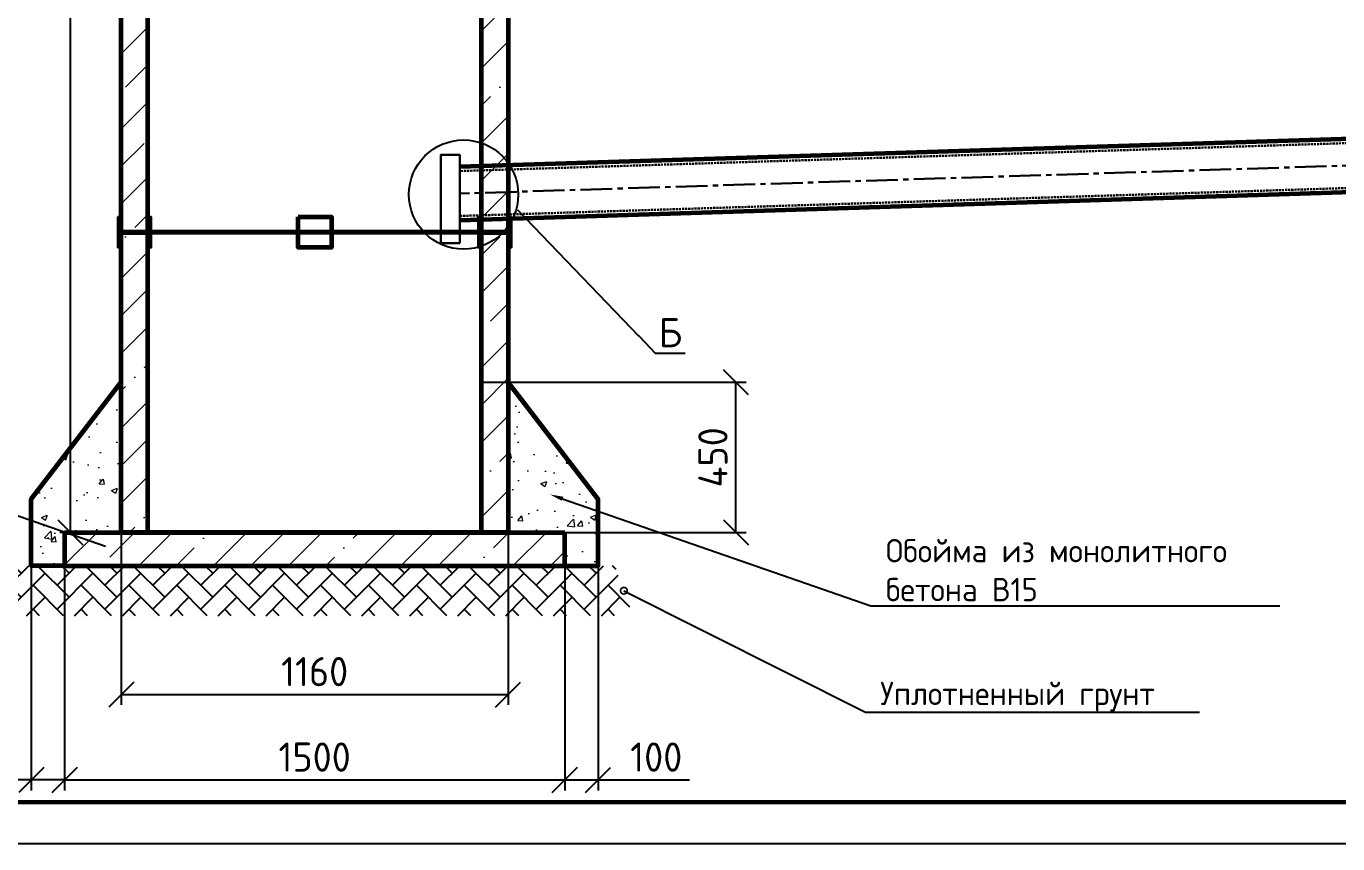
# Model space of a CAD drawing. Header units: millimetres. Extents: x 1601 to 14530, y 1157 to 3820.
# Drawn here: x 10040.4 to 10197.7, y 2825.6 to 2923.7 of the extents above; entities that cross this region are included whole.
import ezdxf
from ezdxf import colors
from ezdxf.entities.mleader import LeaderData, LeaderLine
from ezdxf.math import Vec2, Vec3

# ---------------------------------------------------------------- set-up
doc = ezdxf.new("R2010")
doc.units = ezdxf.units.MM
for name, pattern in [('ACAD_ISO04W100', [30, 24, -3, 0, -3]), ('HIDDEN', [0.375, 0.25, -0.125]), ('осевая2', [28.575, 19.05, -3.175, 3.175, -3.175])]:
    doc.linetypes.add(name, pattern=pattern)
for name, color, linetype, lineweight in [('Осевая', 2, 'осевая2', 30), ('Основной', 1, 'Continuous', 60), ('Размер 3.5', 250, 'Continuous', 35), ('Тонкие', 5, 'Continuous', 30), ('шриховка', 251, 'ACAD_ISO04W100', 15)]:
    doc.layers.add(name, color=color, linetype=linetype, lineweight=lineweight)
doc.styles.add('-ISOCPEUR-', font='isocpeur.TTF')
doc.styles.add('GOST', font='GOST Common.ttf')
doc.dimstyles.new('Копия М 1 к 25', dxfattribs={"dimtxt": 3.5, "dimasz": 3, "dimexe": 1.25, "dimexo": 0, "dimgap": 1, "dimtad": 1, "dimdec": 0, "dimlfac": 25, "dimzin": 0, "dimdsep": 46, "dimtxsty": 'GOST', "dimblk": 'OBLIQUE', "dimcen": 5, "dimclrd": 256, "dimclre": 256, "dimclrt": 256, "dimazin": 2, "dimtfac": 1, "dimtdec": 0, "dimtmove": 0, "dimatfit": 3, "dimldrblk": 'NONE', "dimfxl": 1.25, "dimtolj": 1, "dimtzin": 0, "dimlwd": -1, "dimlwe": -1, "dimarcsym": 2})
pattern_1 = [(50, (6501.311, -17416.518), (7.1726018, -0.6275213), [0.75, -8.25]), (355, (6501.311, -17416.518), (-1.3875133, 7.5219213), [0.6, -6.6]), (100.4514, (6501.9086, -17416.5704), (5.7850938, 6.8943954), [0.637402, -7.011421]), (46.1842, (6501.311, -17414.518), (10.6724105, -1.65519), [1.125, -12.375]), (96.6356, (6502.2, -17414.656), (9.346627, 9.7411787), [0.956103, -10.51713]), (351.1842, (6501.311, -17414.518), (9.3466195, 9.741186), [0.9, -9.9]), (21, (6502.311, -17415.018), (5.9690705, -4.0261889), [0.75, -8.25]), (326, (6502.311, -17415.018), (2.4331533, 7.2515005), [0.6, -6.6]), (71.4514, (6502.808, -17415.3536), (8.4022263, 3.225305), [0.637402, -7.011421]), (37.5, (6501.3109, -17416.5181), (0.12159855, 3.32893854), [0, -6.52, 0, -6.7, 0, -6.625]), (7.5, (6501.311, -17416.518), (2.6306954, 3.9441171), [0, -3.82, 0, -6.37, 0, -2.525]), (327.5, (6499.081, -17416.518), (5.33822436, -0.2255487), [0, -2.5, 0, -7.8, 0, -10.35]), (317.5, (6498.081, -17416.518), (5.8318617, 1.0010498), [0, -3.25, 0, -5.18, 0, -7.35])]

# ---------------------------------------------------------------- blocks, each defined once
blk = doc.blocks.new('*U19')
at = {"layer": 'шриховка'}
h = blk.add_hatch(dxfattribs=at)
h.set_pattern_fill('ANSI35', color=256, scale=0.5)
h.set_pattern_definition([(45, (-40.9893, 0), (-2.24506, 2.24506), []), (45, (-38.7443, 0), (-2.24506, 2.24506), [3.96875, -0.79375, 0, -0.79375])])
h.paths.add_polyline_path([(-10, -18), (11.6, -18), (11.6, 0), (-10, 0)])
h.paths.add_polyline_path([(10, 0), (-11.6, 0), (-11.6, -18), (10, -18)])
at = {"layer": 'Основной'}
for p, q in [((-10, 0), (-10, -18)), ((10, 0), (10, -18))]:
    blk.add_line(p, q, dxfattribs=at)
blk.add_lwpolyline([(-11.6, 0), (11.6, 0), (11.6, -18), (-11.6, -18)], close=True, dxfattribs=at)
blk = doc.blocks.new('_Oblique')
at = {"color": 0, "linetype": 'ByBlock', "lineweight": -2}
blk.add_line((-0.5, -0.5), (0.5, 0.5), dxfattribs=at)
blk = doc.blocks.new('*D172')
at = {"transparency": 16777216}
for p, q in [((10041, 2858.95), (10041, 2831.99)), ((10045, 2858.95), (10045, 2831.99)), ((10041, 2833.24), (10030.05, 2833.24)), ((10045, 2833.24), (10041, 2833.24))]:
    blk.add_line(p, q, dxfattribs=at)
at = {"layer": 'Defpoints', "color": 0, "transparency": 16777216}
for p in [(10041, 2858.95), (10045, 2858.95), (10041, 2833.24)]:
    blk.add_point(p, dxfattribs=at)
at = {"transparency": 16777216, "xscale": 3, "yscale": 3, "zscale": 3, "rotation": 180}
blk.add_blockref('_Oblique', (10041, 2833.24), dxfattribs=at)
at = {"transparency": 16777216, "xscale": 3, "yscale": 3, "zscale": 3}
blk.add_blockref('_Oblique', (10045, 2833.24), dxfattribs=at)
at = {"transparency": 16777216, "insert": (10034.03, 2835.99), "char_height": 3.5, "attachment_point": 5, "style": 'GOST'}
blk.add_mtext('\\A1;100', dxfattribs=at)
blk = doc.blocks.new('_None')
blk = doc.blocks.new('*D173')
at = {"transparency": 16777216}
for p, q in [((10045, 2858.95), (10045, 2831.99)), ((10105, 2858.95), (10105, 2831.99)), ((10045, 2833.24), (10105, 2833.24))]:
    blk.add_line(p, q, dxfattribs=at)
at = {"layer": 'Defpoints', "color": 0, "transparency": 16777216}
for p in [(10045, 2858.95), (10105, 2858.95), (10105, 2833.24)]:
    blk.add_point(p, dxfattribs=at)
at = {"transparency": 16777216, "xscale": 3, "yscale": 3, "zscale": 3, "rotation": 180}
blk.add_blockref('_Oblique', (10045, 2833.24), dxfattribs=at)
at = {"transparency": 16777216, "xscale": 3, "yscale": 3, "zscale": 3}
blk.add_blockref('_Oblique', (10105, 2833.24), dxfattribs=at)
at = {"transparency": 16777216, "insert": (10075, 2835.99), "char_height": 3.5, "attachment_point": 5, "style": 'GOST'}
blk.add_mtext('\\A1;1500', dxfattribs=at)
blk = doc.blocks.new('*D174')
at = {"transparency": 16777216}
for p, q in [((10105, 2858.95), (10105, 2831.99)), ((10109, 2858.95), (10109, 2831.99)), ((10105, 2833.24), (10109, 2833.24)), ((10109, 2833.24), (10119.95, 2833.24))]:
    blk.add_line(p, q, dxfattribs=at)
at = {"layer": 'Defpoints', "color": 0, "transparency": 16777216}
for p in [(10105, 2858.95), (10109, 2858.95), (10109, 2833.24)]:
    blk.add_point(p, dxfattribs=at)
at = {"transparency": 16777216, "xscale": 3, "yscale": 3, "zscale": 3, "rotation": 180}
blk.add_blockref('_Oblique', (10105, 2833.24), dxfattribs=at)
at = {"transparency": 16777216, "xscale": 3, "yscale": 3, "zscale": 3}
blk.add_blockref('_Oblique', (10109, 2833.24), dxfattribs=at)
at = {"transparency": 16777216, "insert": (10115.98, 2835.99), "char_height": 3.5, "attachment_point": 5, "style": 'GOST'}
blk.add_mtext('\\A1;100', dxfattribs=at)
blk = doc.blocks.new('*D175')
at = {"transparency": 16777216}
for p, q in [((10051.8, 2862.95), (10051.8, 2842.24)), ((10098.2, 2862.95), (10098.2, 2842.24)), ((10051.8, 2843.49), (10098.2, 2843.49))]:
    blk.add_line(p, q, dxfattribs=at)
at = {"layer": 'Defpoints', "color": 0, "transparency": 16777216}
for p in [(10051.8, 2862.95), (10098.2, 2862.95), (10098.2, 2843.49)]:
    blk.add_point(p, dxfattribs=at)
at = {"transparency": 16777216, "xscale": 3, "yscale": 3, "zscale": 3, "rotation": 180}
blk.add_blockref('_Oblique', (10051.8, 2843.49), dxfattribs=at)
at = {"transparency": 16777216, "xscale": 3, "yscale": 3, "zscale": 3}
blk.add_blockref('_Oblique', (10098.2, 2843.49), dxfattribs=at)
at = {"transparency": 16777216, "insert": (10075, 2846.24), "char_height": 3.5, "attachment_point": 5, "style": 'GOST'}
blk.add_mtext('\\A1;1160', dxfattribs=at)
blk = doc.blocks.new('*D171')
at = {"transparency": 16777216}
for p, q in [((10095, 2880.95), (10126.78, 2880.95)), ((10125.53, 2862.95), (10125.53, 2880.95)), ((10095, 2862.95), (10126.78, 2862.95))]:
    blk.add_line(p, q, dxfattribs=at)
at = {"layer": 'Defpoints', "color": 0, "transparency": 16777216}
for p in [(10095, 2880.95), (10125.53, 2880.95), (10095, 2862.95)]:
    blk.add_point(p, dxfattribs=at)
at = {"transparency": 16777216, "xscale": 3, "yscale": 3, "zscale": 3}
for p, rotation in [((10125.53, 2880.95), 90), ((10125.53, 2862.95), 270)]:
    blk.add_blockref('_Oblique', p, dxfattribs=dict(at, rotation=rotation))
at = {"transparency": 16777216, "insert": (10122.78, 2871.95), "char_height": 3.5, "attachment_point": 5, "rotation": 90, "style": 'GOST'}
blk.add_mtext('\\A1;450', dxfattribs=at)
blk = doc.blocks.new('*D424')
at = {"transparency": 16777216}
for p, q in [((10055, 3042.95), (10044.43, 3042.95)), ((10045.68, 3042.95), (10045.68, 2862.95)), ((10055, 2862.95), (10044.43, 2862.95))]:
    blk.add_line(p, q, dxfattribs=at)
at = {"layer": 'Defpoints', "color": 0, "transparency": 16777216}
for p in [(10055, 3042.95), (10045.68, 2862.95), (10055, 2862.95)]:
    blk.add_point(p, dxfattribs=at)
at = {"transparency": 16777216, "xscale": 3, "yscale": 3, "zscale": 3}
for p, rotation in [((10045.68, 3042.95), 90), ((10045.68, 2862.95), 270)]:
    blk.add_blockref('_Oblique', p, dxfattribs=dict(at, rotation=rotation))
at = {"transparency": 16777216, "insert": (10042.93, 2952.95), "char_height": 3.5, "attachment_point": 5, "rotation": 90, "style": 'GOST'}
blk.add_mtext('\\A1;4500', dxfattribs=at)
blk = doc.blocks.new('_DotSmall')
at = {"color": 0, "linetype": 'ByBlock', "const_width": 0.5}
blk.add_lwpolyline([(-0.0625, 0, 1), (0.0625, 0, 1)], format="xyb", close=True, dxfattribs=at)

msp = doc.modelspace()

# ---------------------------------------------------------------- hatches: boundary and pattern name
at = {"layer": 'шриховка'}
h = msp.add_hatch(dxfattribs=at)
h.set_pattern_fill('AR-CONC', color=256, style=0)
h.set_pattern_definition(pattern_1)
h.paths.add_polyline_path([(10052.0666, 2862.9476), (10051.8049, 2880.9476), (10041.0049, 2866.9476), (10041.0049, 2858.9476), (10045.0049, 2858.9476), (10045.0049, 2862.9476)])
h = msp.add_hatch(dxfattribs=at)
h.set_pattern_fill('AR-CONC', color=256, style=0)
h.set_pattern_definition(pattern_1)
h.paths.add_polyline_path([(10097.9432, 2862.9476), (10098.2049, 2880.9476), (10109.0049, 2866.9476), (10109.0049, 2858.9476), (10105.0049, 2858.9476), (10105.0049, 2862.9476)])
h = msp.add_hatch(dxfattribs=at)
h.set_pattern_fill('ANSI35', color=256)
h.set_pattern_definition([(45, (1373.2674, 2260.5506), (-4.490128, 4.490128), []), (45, (1377.7575, 2260.5506), (-4.490128, 4.490128), [7.9375, -1.5875, 0, -1.5875])])
h.paths.add_polyline_path([(10045.0049, 2862.9476), (10045.0049, 2858.9476), (10105.0049, 2858.9476), (10105.0049, 2862.9476)])

# ---------------------------------------------------------------- linework, layer by layer
msp.add_circle((10092.8694, 2903.4706), 6.5564)
at = {"layer": 'Осевая', "ltscale": 0.2}
msp.add_line((10236.3661, 2908.1274), (10092.4143, 2903.5867), dxfattribs=at)
at = {"layer": 'Основной'}
for p, q in [((10236.3661, 2911.3274), (10092.4143, 2906.7867)), ((10236.3661, 2904.9274), (10092.4588, 2900.3748)), ((10077.0049, 2898.9476), (10073.0049, 2898.9476)), ((10045.0049, 2862.9476), (10045.0049, 2858.9476)), ((10045.0049, 2862.9476), (10105.0049, 2862.9476)), ((10055.0049, 2862.9476), (10051.8049, 2862.9476)), ((10095.0049, 2862.9476), (10055.0049, 2862.9476)), ((10105.0049, 2858.9476), (10105.0049, 2862.9476)), ((10045.0049, 2858.9476), (10109.0049, 2858.9476))]:
    msp.add_line(p, q, dxfattribs=at)
msp.add_lwpolyline([(10073.0049, 2900.7876), (10077.0049, 2900.7876), (10077.0049, 2897.1076), (10073.0049, 2897.1076)], close=True, dxfattribs=at)
for points in [[(10045.0049, 2858.9476), (10041.0049, 2858.9476), (10041.0049, 2866.9476), (10051.8049, 2880.9476)], [(10105.0049, 2858.9476), (10109.0049, 2858.9476), (10109.0049, 2866.9476), (10098.2049, 2880.9476)]]:
    msp.add_lwpolyline(points, dxfattribs=at)
at = {"layer": 'Тонкие', "color": 9, "linetype": 'HIDDEN'}
for p, q in [((10236.3561, 2910.8216), (10092.4143, 2906.2901)), ((10236.2641, 2905.4308), (10092.4143, 2900.9031))]:
    msp.add_line(p, q, dxfattribs=at)
at = {"layer": 'Тонкие'}
msp.add_lwpolyline([(10092.4143, 2897.6205), (10090.1216, 2897.6205), (10090.1216, 2908.2347), (10092.4143, 2908.2347)], close=True, dxfattribs=at)
at = {"layer": 'Тонкие', "ltscale": 100}
for points in [[(10055.4049, 2898.9476), (10055.4049, 2900.7876), (10055.2609, 2900.7876, 0.41421356), (10055.1009, 2900.6276), (10055.1009, 2899.4076, -0.41421356), (10054.8209, 2899.1276), (10051.9889, 2899.1276, -0.41421356), (10051.7089, 2899.4076), (10051.7089, 2900.6276, 0.41421356), (10051.5489, 2900.7876), (10051.4049, 2900.7876), (10051.4049, 2898.9476)], [(10055.4049, 2898.9476), (10055.4049, 2897.1076), (10055.2609, 2897.1076, -0.41421356), (10055.1009, 2897.2676), (10055.1009, 2898.4876, 0.41421356), (10054.8209, 2898.7676), (10051.9889, 2898.7676, 0.41421356), (10051.7089, 2898.4876), (10051.7089, 2897.2676, -0.41421356), (10051.5489, 2897.1076), (10051.4049, 2897.1076), (10051.4049, 2898.9476)]]:
    msp.add_lwpolyline(points, format="xyb", close=True, dxfattribs=at)

# ---------------------------------------------------------------- block references
at = {"layer": 'Основной', "xscale": 2, "yscale": 2, "zscale": 2, "rotation": 180}
for p in [(10075.0049, 2898.9476), (10075.0049, 2862.9476)]:
    msp.add_blockref('*U19', p, dxfattribs=at)

# ---------------------------------------------------------------- dimensions: what is measured, and where the dimension line sits
for base, p1, p2, picture, middle in [((10098.2049, 2843.4924), (10051.8049, 2862.9476), (10098.2049, 2862.9476), '*D175', (10075.0049, 2846.2424)), ((10041.0049, 2833.2431), (10045.0049, 2858.9476), (10041.0049, 2858.9476), '*D172', (10034.0299, 2835.9931))]:
    dim = msp.add_linear_dim(base=base, p1=p1, p2=p2, dimstyle='Копия М 1 к 25')
    dim.commit()
    dim.dimension.update_dxf_attribs({"geometry": picture, "text_midpoint": middle})

# ---------------------------------------------------------------- next in the draw order: leaders
at = {"layer": 'Размер 3.5'}
ml = msp.add_multileader_mtext('Standard', dxfattribs=at)
ml.set_content('Б', color=256, style='-ISOCPEUR-')
ml.set_leader_properties()
ml.build(insert=Vec2(0, 0))
ml.multileader.update_dxf_attribs({"text_left_attachment_type": 6, "text_right_attachment_type": 6, "dogleg_length": 0.36, "arrow_head_size": 0.18})
ctx = ml.context
ctx.base_point, ctx.char_height, ctx.arrow_head_size, ctx.landing_gap_size, ctx.plane_origin = Vec3(10116.2249, 2884.4622), 3.5, 0.18, 0.09, Vec3(10108.0436, 2920.1296)
ctx.left_attachment, ctx.right_attachment, ctx.text_align_type = 6, 6, 2
notes = []
notes.append((ctx, [(0, (1, 1, 0), (10115.8649, 2884.4622), (1, 0), 0.36, [(0, [(10099.2046, 2901.7818)], 0, [])])]))
ctx.mtext.insert, ctx.mtext.alignment, ctx.mtext.flow_direction = Vec3(10119.1149, 2888.6622), 3, 5
ctx.mtext.has_bg_fill, ctx.mtext.bg_color, ctx.mtext.bg_scale_factor, ctx.mtext.bg_transparency, ctx.mtext.use_window_bg_color = 1, -1027028792, 1.5, 0, 1
ml = msp.add_multileader_mtext('Standard', dxfattribs=at)
ml.set_content('30', color=256, style='-ISOCPEUR-')
ml.set_leader_properties()
ml.build(insert=Vec2(0, 0))
ml.multileader.update_dxf_attribs({"text_left_attachment_type": 6, "text_right_attachment_type": 6, "dogleg_length": 0.36, "arrow_head_size": 0.18})
ctx = ml.context
ctx.base_point, ctx.char_height, ctx.arrow_head_size, ctx.landing_gap_size, ctx.plane_origin = Vec3(10019.6398, 2870.1578), 3.5, 0.18, 0.09, Vec3(9994.0957, 2866.0257)
ctx.left_attachment, ctx.right_attachment, ctx.text_align_type = 6, 6, 2
notes.append((ctx, [(1, (1, 1, 0), (10024.3798, 2870.1578), (-1, 0), 0.36, [(0, [(10050.0665, 2861.1862)], 0, [])])]))
ctx.mtext.insert, ctx.mtext.width, ctx.mtext.alignment, ctx.mtext.flow_direction = Vec3(10023.9298, 2874.3578), 4.867051, 3, 5
ctx.mtext.has_bg_fill, ctx.mtext.bg_color, ctx.mtext.bg_scale_factor, ctx.mtext.bg_transparency, ctx.mtext.use_window_bg_color = 1, -1027028792, 1.5, 0, 1
ml = msp.add_multileader_mtext('Standard', dxfattribs=at)
ml.set_content('Обойма из монолитного ^Jбетона В15', color=256, style='GOST')
ml.set_leader_properties()
ml.build(insert=Vec2(0, 0))
ml.multileader.update_dxf_attribs({"text_left_attachment_type": 5, "text_right_attachment_type": 5, "dogleg_length": 0.1775, "arrow_head_size": 1.6})
ctx = ml.context
ctx.base_point, ctx.char_height, ctx.arrow_head_size, ctx.landing_gap_size, ctx.plane_origin = Vec3(10141.9187, 2854.12), 2.8, 1.6, 1.6, Vec3(10111.3164, 2847.016)
ctx.left_attachment, ctx.right_attachment = 5, 5
notes.append((ctx, [(0, (1, 1, 0), (10141.7412, 2854.12), (1, 0), 0.1775, [(0, [(10103.2376, 2867.4957)], 0, [])])]))
ctx.mtext.insert, ctx.mtext.flow_direction = Vec3(10143.5187, 2862.1466), 5
ctx.mtext.has_bg_fill, ctx.mtext.bg_color, ctx.mtext.bg_scale_factor, ctx.mtext.bg_transparency, ctx.mtext.use_window_bg_color = 1, -1027028792, 1.5, 0, 1
for ctx, leaders in notes:
    for number, flags, end, landing, length, lines in leaders:
        leader = LeaderData()
        leader.index, (leader.has_last_leader_line, leader.has_dogleg_vector, leader.attachment_direction) = number, flags
        leader.last_leader_point, leader.dogleg_vector, leader.dogleg_length = Vec3(end), Vec3(landing), length
        for number, points, colour, breaks in lines:
            line = LeaderLine()
            line.index, line.vertices, line.color, line.breaks = number, Vec3.list(points), colors.encode_raw_color(colour), breaks
            leader.lines.append(line)
        ctx.leaders.append(leader)

# ---------------------------------------------------------------- next in the draw order: hatches: boundary and pattern name
h = msp.add_hatch()
h.set_pattern_fill('AR-HBONE', scale=0.02)
h.set_pattern_definition([(45, (681.6415, -180.8838), (0, 2.87368196), [6.096, -2.032]), (135, (683.0783, -179.447), (3e-16, 2.87368196), [6.096, -2.032])])
h.paths.add_polyline_path([(10113.1887, 2852.9476), (10111.0049, 2858.9476), (10039.0049, 2858.9476), (10036.8211, 2852.9476)])

# ---------------------------------------------------------------- next in the draw order: linework, layer by layer
msp.add_lwpolyline([(9961.3843, 3245.5891), (10555.3843, 3245.5891), (10555.3843, 2825.5891), (9961.3843, 2825.5891)], close=True)
at = {"const_width": 0.5}
msp.add_lwpolyline([(9981.3843, 3240.5891), (10550.3843, 3240.5891), (10550.3843, 2830.5891), (9981.3843, 2830.5891)], close=True, dxfattribs=at)
at = {"layer": 'Тонкие', "ltscale": 100}
for points in [[(10094.6049, 2898.9476), (10094.6049, 2900.7876), (10094.7489, 2900.7876, -0.41421356), (10094.9089, 2900.6276), (10094.9089, 2899.4076, 0.41421356), (10095.1889, 2899.1276), (10098.0209, 2899.1276, 0.41421356), (10098.3009, 2899.4076), (10098.3009, 2900.6276, -0.41421356), (10098.4609, 2900.7876), (10098.6049, 2900.7876), (10098.6049, 2898.9476)], [(10094.6049, 2898.9476), (10094.6049, 2897.1076), (10094.7489, 2897.1076, 0.41421356), (10094.9089, 2897.2676), (10094.9089, 2898.4876, -0.41421356), (10095.1889, 2898.7676), (10098.0209, 2898.7676, -0.41421356), (10098.3009, 2898.4876), (10098.3009, 2897.2676, 0.41421356), (10098.4609, 2897.1076), (10098.6049, 2897.1076), (10098.6049, 2898.9476)]]:
    msp.add_lwpolyline(points, format="xyb", close=True, dxfattribs=at)

# ---------------------------------------------------------------- next in the draw order: dimensions: what is measured, and where the dimension line sits
for base, p1, p2, picture, middle in [((10045.6813, 2862.9476), (10055.0049, 3042.9476), (10055.0049, 2862.9476), '*D424', (10042.9313, 2952.9476)), ((10125.5325, 2880.9476), (10095.0049, 2862.9476), (10095.0049, 2880.9476), '*D171', (10122.7825, 2871.9476))]:
    dim = msp.add_linear_dim(base=base, p1=p1, p2=p2, angle=90, dimstyle='Копия М 1 к 25')
    dim.commit()
    dim.dimension.update_dxf_attribs({"geometry": picture, "text_midpoint": middle})
for base, p1, p2, picture, middle in [((10105.0049, 2833.2431), (10045.0049, 2858.9476), (10105.0049, 2858.9476), '*D173', (10075.0049, 2835.9931)), ((10109.0049, 2833.2431), (10105.0049, 2858.9476), (10109.0049, 2858.9476), '*D174', (10115.9799, 2835.9931))]:
    dim = msp.add_linear_dim(base=base, p1=p1, p2=p2, dimstyle='Копия М 1 к 25')
    dim.commit()
    dim.dimension.update_dxf_attribs({"geometry": picture, "text_midpoint": middle})

# ---------------------------------------------------------------- next in the draw order: leaders
at = {"layer": 'Размер 3.5'}
ml = msp.add_multileader_mtext('Standard', dxfattribs=at)
ml.set_content('Уплотненный грунт ', color=256, style='GOST')
ml.set_leader_properties()
ml.set_arrow_properties(name='DOTSMALL')
ml.build(insert=Vec2(0, 0))
ml.multileader.update_dxf_attribs({"text_left_attachment_type": 5, "text_right_attachment_type": 5, "dogleg_length": 2, "arrow_head_size": 1.6})
ctx = ml.context
ctx.base_point, ctx.char_height, ctx.arrow_head_size, ctx.landing_gap_size, ctx.plane_origin = Vec3(10141.2538, 2841.3828), 2.8, 1.6, 1.6, Vec3(10128.3206, 2848.3844)
ctx.left_attachment, ctx.right_attachment = 5, 5
notes = []
notes.append((ctx, [(0, (1, 1, 0), (10141.0764, 2841.3828), (1, 0), 0.1775, [(0, [(10112.0968, 2855.9476)], 0, [])])]))
ctx.mtext.insert, ctx.mtext.flow_direction = Vec3(10142.8538, 2845.0228), 5
ctx.mtext.has_bg_fill, ctx.mtext.bg_color, ctx.mtext.bg_scale_factor, ctx.mtext.bg_transparency, ctx.mtext.use_window_bg_color = 1, -1027028792, 1.5, 0, 1
for ctx, leaders in notes:
    for number, flags, end, landing, length, lines in leaders:
        leader = LeaderData()
        leader.index, (leader.has_last_leader_line, leader.has_dogleg_vector, leader.attachment_direction) = number, flags
        leader.last_leader_point, leader.dogleg_vector, leader.dogleg_length = Vec3(end), Vec3(landing), length
        for number, points, colour, breaks in lines:
            line = LeaderLine()
            line.index, line.vertices, line.color, line.breaks = number, Vec3.list(points), colors.encode_raw_color(colour), breaks
            leader.lines.append(line)
        ctx.leaders.append(leader)

doc.saveas('drawing.dxf')
